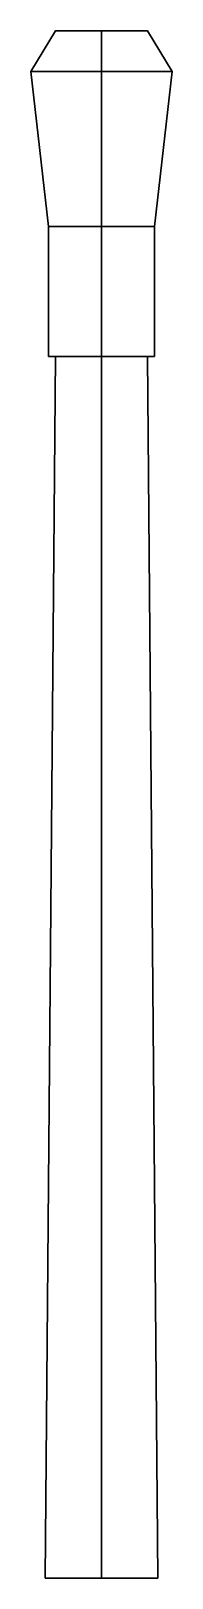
# Model space of a CAD drawing. Extents: x -0.09 to 0.09, y 0.23 to 2.13.
import ezdxf

# ---------------------------------------------------------------- set-up
doc = ezdxf.new("R2010")
doc.units = 0
doc.layers.add('GUN', color=1, linetype='CONTINUOUS')

msp = doc.modelspace()

# ---------------------------------------------------------------- linework, layer by layer
at = {"layer": 'GUN'}
for points in [[(-0.0563, 2.13, -0.0325), (0, 2.13, -0.065), (0, 2.08, -0.1), (-0.0866, 2.08, -0.05)], [(-0.0563, 2.13, 0.0325), (-0.0563, 2.13, -0.0325), (-0.0866, 2.08, -0.05), (-0.0866, 2.08, 0.05)], [(0, 2.13, 0.065), (-0.0563, 2.13, 0.0325), (-0.0866, 2.08, 0.05), (0, 2.08, 0.1)], [(-0.0563, 2.13, 0.0325), (0, 2.13, 0.065), (0, 2.08, 0.1), (-0.0866, 2.08, 0.05)], [(0, 2.13, -0.065), (-0.0563, 2.13, -0.0325), (-0.0866, 2.08, -0.05), (0, 2.08, -0.1)], [(-0.0563, 2.13, -0.0325), (-0.0563, 2.13, 0.0325), (-0.0866, 2.08, 0.05), (-0.0866, 2.08, -0.05)], [(0, 2.13, -0.065), (0.0563, 2.13, -0.0325), (0.0866, 2.08, -0.05), (0, 2.08, -0.1)], [(0.0563, 2.13, 0.0325), (0, 2.13, 0.065), (0, 2.08, 0.1), (0.0866, 2.08, 0.05)], [(0, 2.13, 0.065), (0.0563, 2.13, 0.0325), (0.0866, 2.08, 0.05), (0, 2.08, 0.1)], [(0.0563, 2.13, -0.0325), (0, 2.13, -0.065), (0, 2.08, -0.1), (0.0866, 2.08, -0.05)], [(0.0563, 2.13, -0.0325), (0.0563, 2.13, 0.0325), (0.0866, 2.08, 0.05), (0.0866, 2.08, -0.05)], [(0.0563, 2.13, 0.0325), (0.0563, 2.13, -0.0325), (0.0866, 2.08, -0.05), (0.0866, 2.08, 0.05)], [(-0.0866, 2.08, -0.05), (0, 2.08, -0.1), (0, 1.89, -0.075), (-0.065, 1.89, -0.0375)], [(0, 2.08, 0.1), (-0.0866, 2.08, 0.05), (-0.065, 1.89, 0.0375), (0, 1.89, 0.075)], [(-0.0866, 2.08, 0.05), (0, 2.08, 0.1), (0, 1.89, 0.075), (-0.065, 1.89, 0.0375)], [(0, 2.08, -0.1), (-0.0866, 2.08, -0.05), (-0.065, 1.89, -0.0375), (0, 1.89, -0.075)], [(0, 2.08, -0.1), (0.0866, 2.08, -0.05), (0.065, 1.89, -0.0375), (0, 1.89, -0.075)], [(0.0866, 2.08, 0.05), (0, 2.08, 0.1), (0, 1.89, 0.075), (0.065, 1.89, 0.0375)], [(0, 2.08, 0.1), (0.0866, 2.08, 0.05), (0.065, 1.89, 0.0375), (0, 1.89, 0.075)], [(0.0866, 2.08, -0.05), (0, 2.08, -0.1), (0, 1.89, -0.075), (0.065, 1.89, -0.0375)], [(-0.065, 1.89, -0.0375), (0, 1.89, -0.075), (0, 1.73, -0.075), (-0.065, 1.73, -0.0375)], [(-0.065, 1.89, 0.0375), (-0.065, 1.89, -0.0375), (-0.065, 1.73, -0.0375), (-0.065, 1.73, 0.0375)], [(0, 1.89, 0.075), (-0.065, 1.89, 0.0375), (-0.065, 1.73, 0.0375), (0, 1.73, 0.075)], [(-0.065, 1.89, 0.0375), (0, 1.89, 0.075), (0, 1.73, 0.075), (-0.065, 1.73, 0.0375)], [(-0.065, 1.89, -0.0375), (-0.065, 1.89, 0.0375), (-0.065, 1.73, 0.0375), (-0.065, 1.73, -0.0375)], [(0, 1.89, -0.075), (-0.065, 1.89, -0.0375), (-0.065, 1.73, -0.0375), (0, 1.73, -0.075)], [(0, 1.89, -0.075), (0.065, 1.89, -0.0375), (0.065, 1.73, -0.0375), (0, 1.73, -0.075)], [(0.065, 1.89, 0.0375), (0, 1.89, 0.075), (0, 1.73, 0.075), (0.065, 1.73, 0.0375)], [(0, 1.89, 0.075), (0.065, 1.89, 0.0375), (0.065, 1.73, 0.0375), (0, 1.73, 0.075)], [(0.065, 1.89, -0.0375), (0, 1.89, -0.075), (0, 1.73, -0.075), (0.065, 1.73, -0.0375)], [(0.065, 1.89, -0.0375), (0.065, 1.89, 0.0375), (0.065, 1.73, 0.0375), (0.065, 1.73, -0.0375)], [(0.065, 1.89, 0.0375), (0.065, 1.89, -0.0375), (0.065, 1.73, -0.0375), (0.065, 1.73, 0.0375)], [(0, 1.73, 0.065), (-0.0563, 1.73, 0.0325), (-0.0693, 0.23, 0.04), (0, 0.23, 0.08)], [(-0.0563, 1.73, 0.0325), (-0.0563, 1.73, -0.0325), (-0.0693, 0.23, -0.04), (-0.0693, 0.23, 0.04)], [(-0.0563, 1.73, -0.0325), (0, 1.73, -0.065), (0, 0.23, -0.08), (-0.0693, 0.23, -0.04)], [(0.065, 1.73, 0.0375), (-0.065, 1.73, -0.0375), (0, 1.73, -0.075), (0.065, 1.73, -0.0375)], [(0, 1.73, 0.075), (-0.065, 1.73, 0.0375), (-0.065, 1.73, -0.0375), (0.065, 1.73, 0.0375)], [(0, 1.73, 0.075), (0.065, 1.73, 0.0375), (0.065, 1.73, -0.0375), (-0.065, 1.73, 0.0375)], [(-0.065, 1.73, 0.0375), (0.065, 1.73, -0.0375), (0, 1.73, -0.075), (-0.065, 1.73, -0.0375)], [(0.0563, 1.73, 0.0325), (0, 1.73, 0.065), (0, 0.23, 0.08), (0.0693, 0.23, 0.04)], [(0, 1.73, -0.065), (0.0563, 1.73, -0.0325), (0.0693, 0.23, -0.04), (0, 0.23, -0.08)], [(0.0563, 1.73, -0.0325), (0.0563, 1.73, 0.0325), (0.0693, 0.23, 0.04), (0.0693, 0.23, -0.04)]]:
    msp.add_3dface(points, dxfattribs=at)

doc.saveas('drawing.dxf')
